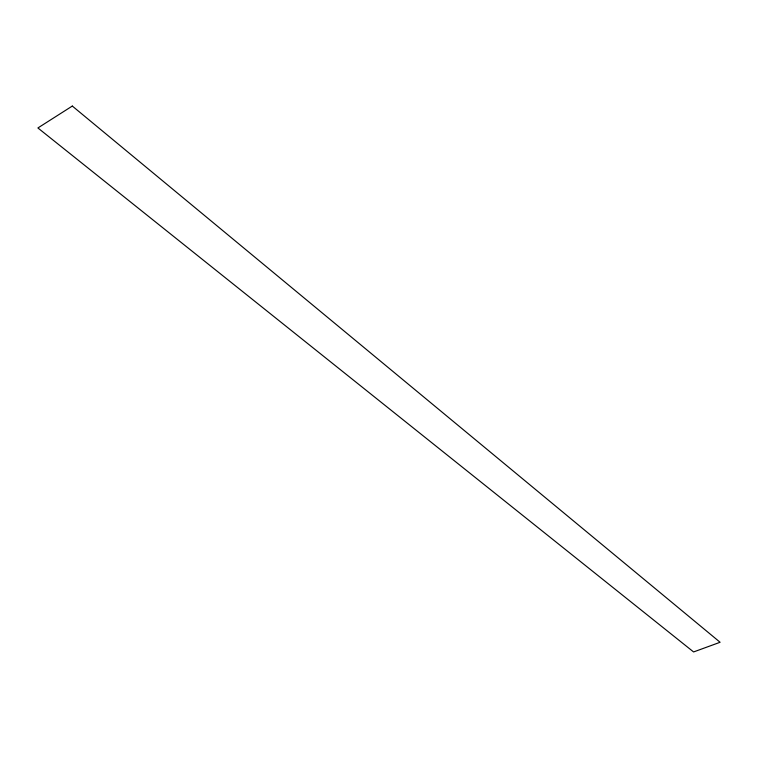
<?xml version="1.0" encoding="UTF-8"?>
<svg xmlns="http://www.w3.org/2000/svg" width="758" height="758" viewBox="0 0 758 758"><rect width="100%" height="100%" fill="white"/><g stroke="black" fill="none" stroke-linecap="round" stroke-linejoin="round"><path stroke-width="1.14" d="M72.313 106.054L37.9 127.96L693.598 651.946L720.1 642.272L72.313 106.054"/></g></svg>
